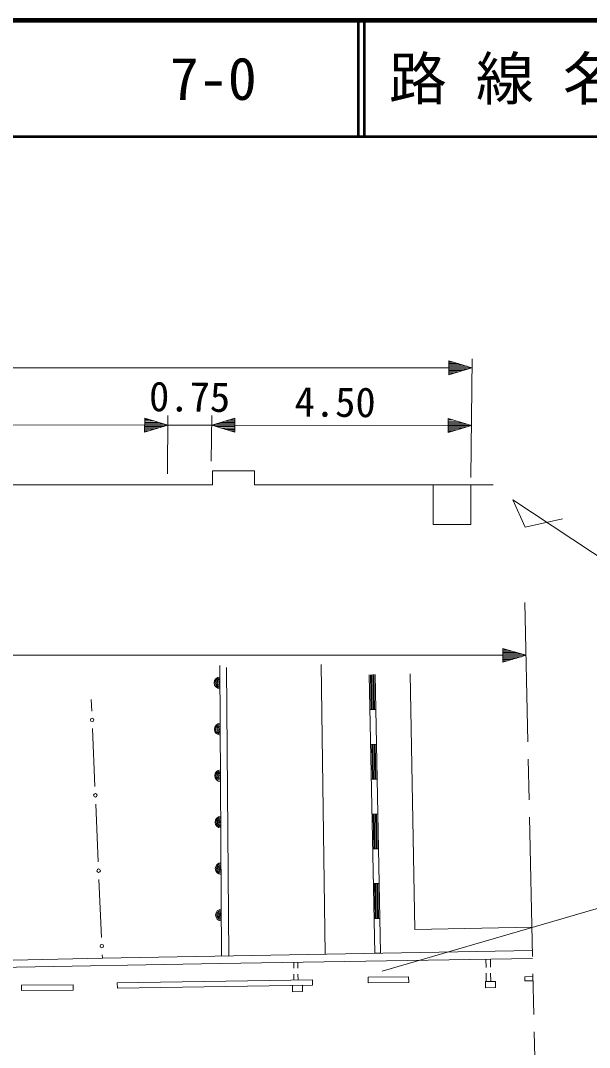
# Model space of a CAD drawing. Units: millimetres, scale not verified. Extents: x 40000 to 680000, y 20000 to 380000.
# Drawn here: x 148659 to 197657, y 291546 to 380000 of the extents above; entities that cross this region are included whole.
import ezdxf
from ezdxf.enums import TextEntityAlignment as Align

# ---------------------------------------------------------------- set-up
doc = ezdxf.new("R2010")
doc.units = ezdxf.units.MM
doc.header["$LTSCALE"] = 1000
doc.linetypes.add('CHAIN', pattern=[18.5, 12, -1.5, 3.5, -1.5])
for name, color, linetype, lineweight in [('M-BGD', 7, 'Continuous', 13), ('M-BMK', 2, 'CHAIN', 13), ('M-BMK-SRVR', 3, 'Continuous', 13), ('M-STR-HTXT', 7, 'Continuous', 13), ('M-STR-STRC', 7, 'Continuous', 13), ('M-TTL', 2, 'Continuous', 140), ('M-TTL-LINE', 7, 'Continuous', 50)]:
    doc.layers.add(name, color=color, linetype=linetype, lineweight=lineweight)
doc.layers.add('M-TTL-TXT', color=7, linetype='Continuous')
doc.styles.add('ＭＳ ゴシック', font='')
doc.styles.get('ＭＳ ゴシック').set_extended_font_data('MS Gothic')

msp = doc.modelspace()

# ---------------------------------------------------------------- linework, layer by layer
at = {"layer": 'M-BGD'}
for p, q in [((165177, 341228), (165177, 340000)), ((168797, 341228), (165177, 341228)), ((168797, 340000), (168797, 341228)), ((127237, 340000), (165177, 340000)), ((168797, 340000), (184190, 340000)), ((184190, 336583), (184190, 340000)), ((184190, 340000), (187430, 340000)), ((187430, 340000), (187430, 336583)), ((187430, 340000), (189352, 340000)), ((187430, 336583), (184190, 336583)), ((165824, 324454), (165979, 299415)), ((166406, 324276), (166602, 299426)), ((174542, 324523), (174894, 299578)), ((179159, 299657), (178697, 323652)), ((178855, 320655), (178797, 323654)), ((178955, 320657), (178897, 323656)), ((179055, 320658), (178997, 323658)), ((179155, 320660), (179097, 323660)), ((179659, 299666), (179197, 323662)), ((182620, 301720), (182216, 323717)), ((154750, 321508), (154792, 320509)), ((178755, 320653), (179255, 320662)), ((154857, 319010), (155071, 314015)), ((179313, 317663), (178813, 317653)), ((178970, 314656), (178913, 317655)), ((179070, 314658), (179013, 317657)), ((179170, 314660), (179113, 317659)), ((179270, 314661), (179213, 317661)), ((178870, 314654), (179370, 314663)), ((155135, 312516), (155350, 307521)), ((179428, 311664), (178928, 311654)), ((179086, 308657), (179028, 311656)), ((179186, 308659), (179128, 311658)), ((179286, 308661), (179228, 311660)), ((179386, 308663), (179328, 311662)), ((178986, 308655), (179486, 308664)), ((155414, 306022), (155628, 301027)), ((179543, 305665), (179043, 305655)), ((179201, 302658), (179143, 305657)), ((179301, 302660), (179243, 305659)), ((179401, 302662), (179343, 305661)), ((179501, 302664), (179443, 305663)), ((179101, 302656), (179601, 302666)), ((182620, 301720), (192701, 301906)), ((155706, 299226), (192745, 299906)), ((114948, 298387), (155706, 299226)), ((155693, 299528), (155706, 299226)), ((192760, 299221), (165837, 298781)), ((179159, 299657), (179659, 299666)), ((188743, 299155), (188755, 298443)), ((189129, 299161), (189140, 298448)), ((165837, 298781), (92873, 297455)), ((172184, 298885), (172193, 298366)), ((172532, 298890), (172541, 298372)), ((156989, 297103), (173793, 297373)), ((172201, 297866), (172209, 297347)), ((172549, 297872), (172557, 297353)), ((173793, 297373), (173800, 296918)), ((178584, 297599), (182083, 297641)), ((178590, 297108), (178584, 297599)), ((182089, 297150), (182083, 297641)), ((188700, 297230), (189558, 297240)), ((188706, 296696), (188700, 297230)), ((188763, 297943), (188775, 297231)), ((189148, 297948), (189160, 297235)), ((189558, 297240), (189564, 296706)), ((192084, 297621), (192794, 297645)), ((192096, 297271), (192084, 297621)), ((192096, 297271), (192801, 297294)), ((148737, 296908), (153191, 296932)), ((148739, 296456), (148737, 296908)), ((153194, 296480), (148739, 296456)), ((153191, 296932), (153194, 296480)), ((156996, 296649), (156989, 297103)), ((173800, 296918), (156996, 296649)), ((172085, 296890), (172943, 296904)), ((172094, 296345), (172085, 296890)), ((172952, 296359), (172094, 296345)), ((172943, 296904), (172952, 296359)), ((182089, 297150), (178590, 297108)), ((189564, 296706), (188706, 296696))]:
    msp.add_line(p, q, dxfattribs=at)
for centre in [(154825, 319759), (155103, 313265), (155382, 306771), (155661, 300277)]:
    msp.add_circle(centre, 150, dxfattribs=at)
for centre, radius in [((165833, 322954), 500), ((165833, 322954), 400), ((165833, 322954), 300), ((165833, 322954), 200), ((165833, 322954), 100), ((165833, 322954), 100), ((165858, 318954), 500), ((165858, 318954), 400), ((165858, 318954), 300), ((165858, 318954), 200), ((165858, 318954), 100), ((165858, 318954), 100), ((165883, 314954), 500), ((165883, 314954), 400), ((165883, 314954), 300), ((165883, 314954), 200), ((165883, 314954), 100), ((165883, 314954), 100), ((165908, 310954), 500), ((165908, 310954), 400), ((165908, 310954), 300), ((165908, 310954), 200), ((165908, 310954), 100), ((165908, 310954), 100), ((165932, 306954), 500), ((165932, 306954), 400), ((165932, 306954), 300), ((165932, 306954), 200), ((165932, 306954), 100), ((165932, 306954), 100), ((165957, 302954), 500), ((165957, 302954), 400), ((165957, 302954), 300), ((165957, 302954), 200), ((165957, 302954), 100), ((165957, 302954), 100)]:
    msp.add_arc(centre, radius, 90.3565, 270.3565, dxfattribs=at)
at = {"layer": 'M-BMK'}
msp.add_line((192097, 329874), (193773, 252350), dxfattribs=at)
at = {"layer": 'M-BMK-SRVR'}
for p, q in [((191047, 338726), (192126, 336356)), ((211842, 324913), (191047, 338726)), ((192126, 336356), (195339, 337067))]:
    msp.add_line(p, q, dxfattribs=at)
at = {"layer": 'M-STR-HTXT'}
for p, q in [((187536, 350096), (185536, 350695)), ((185536, 350695), (185536, 349495)), ((185936, 350576), (185536, 350575)), ((185536, 350455), (186336, 350456)), ((186736, 350336), (185536, 350335)), ((187437, 340640), (187544, 350855)), ((64393, 350091), (185536, 350095)), ((185536, 350215), (187136, 350216)), ((187536, 350096), (185536, 349495)), ((187536, 350096), (185536, 350095)), ((185536, 349975), (187136, 349976)), ((186736, 349856), (185536, 349855)), ((185536, 349735), (186336, 349736)), ((185936, 349616), (185536, 349615)), ((161358, 345982), (161305, 340962)), ((165132, 345977), (165090, 342046)), ((159349, 345150), (130505, 345185)), ((159350, 345750), (159348, 344550)), ((161349, 345147), (159348, 344550)), ((159749, 345629), (159349, 345630)), ((159349, 345510), (160149, 345509)), ((160549, 345388), (159349, 345390)), ((159349, 345270), (160949, 345268)), ((161349, 345147), (159349, 345150)), ((159349, 345030), (160949, 345028)), ((161349, 345147), (159350, 345750)), ((165123, 345143), (161349, 345147)), ((165123, 345143), (167124, 345740)), ((165123, 345143), (167123, 345140)), ((165123, 345143), (167122, 344540)), ((167123, 345260), (165523, 345262)), ((167123, 345020), (165523, 345022)), ((165923, 345382), (167123, 345380)), ((167123, 345500), (166323, 345501)), ((166724, 345621), (167124, 345620)), ((167122, 344540), (167124, 345740)), ((185484, 345118), (167123, 345140)), ((185485, 345718), (185483, 344518)), ((187484, 345115), (185483, 344518)), ((185884, 345597), (185484, 345598)), ((185484, 345478), (186284, 345477)), ((186684, 345356), (185484, 345358)), ((185484, 345238), (187084, 345236)), ((187484, 345115), (185484, 345118)), ((185484, 344998), (187084, 344996)), ((187484, 345115), (185485, 345718)), ((159348, 344790), (160148, 344789)), ((159748, 344669), (159348, 344670)), ((160549, 344908), (159349, 344910)), ((165923, 344902), (167123, 344900)), ((167123, 344780), (166323, 344781)), ((166722, 344661), (167122, 344660)), ((185483, 344758), (186283, 344757)), ((185883, 344637), (185483, 344638)), ((186684, 344876), (185484, 344878)), ((192193, 325322), (190193, 325922)), ((190193, 325922), (190193, 324722)), ((190593, 325802), (190193, 325802)), ((190193, 325682), (190993, 325682)), ((191393, 325562), (190193, 325562)), ((94630, 325322), (190193, 325322)), ((190193, 325442), (191793, 325442)), ((192193, 325322), (190193, 324722)), ((192193, 325322), (190193, 325322)), ((190193, 325202), (191793, 325202)), ((191393, 325082), (190193, 325082)), ((190193, 324962), (190993, 324962)), ((190593, 324842), (190193, 324842))]:
    msp.add_line(p, q, dxfattribs=at)
at = {"layer": 'M-STR-STRC'}
msp.add_line((200261, 304076), (179802, 298113), dxfattribs=at)
at = {"layer": 'M-TTL'}
msp.add_line((680000, 380000), (40000, 380000), dxfattribs=at)
at = {"layer": 'M-TTL-LINE'}
for p, q in [((177750, 380000), (177750, 370000)), ((178250, 380000), (178250, 370000)), ((40000, 370000), (680000, 370000))]:
    msp.add_line(p, q, dxfattribs=at)

# ---------------------------------------------------------------- texts
at = {"layer": 'M-STR-HTXT', "style": 'ＭＳ ゴシック'}
for s, p in [('0.75', (159706, 345584)), ('4.50', (172244, 345134))]:
    msp.add_text(s, height=2566, rotation=359.399, dxfattribs=at).set_placement(p, align=Align.BOTTOM_LEFT)
at = {"layer": 'M-TTL-TXT', "style": 'ＭＳ ゴシック'}
for s, p in [('路 線 名', (180380, 375000)), ('7-0', (161521, 375000))]:
    msp.add_text(s, height=3666, dxfattribs=at).set_placement(p, align=Align.MIDDLE_LEFT)

doc.saveas('drawing.dxf')
